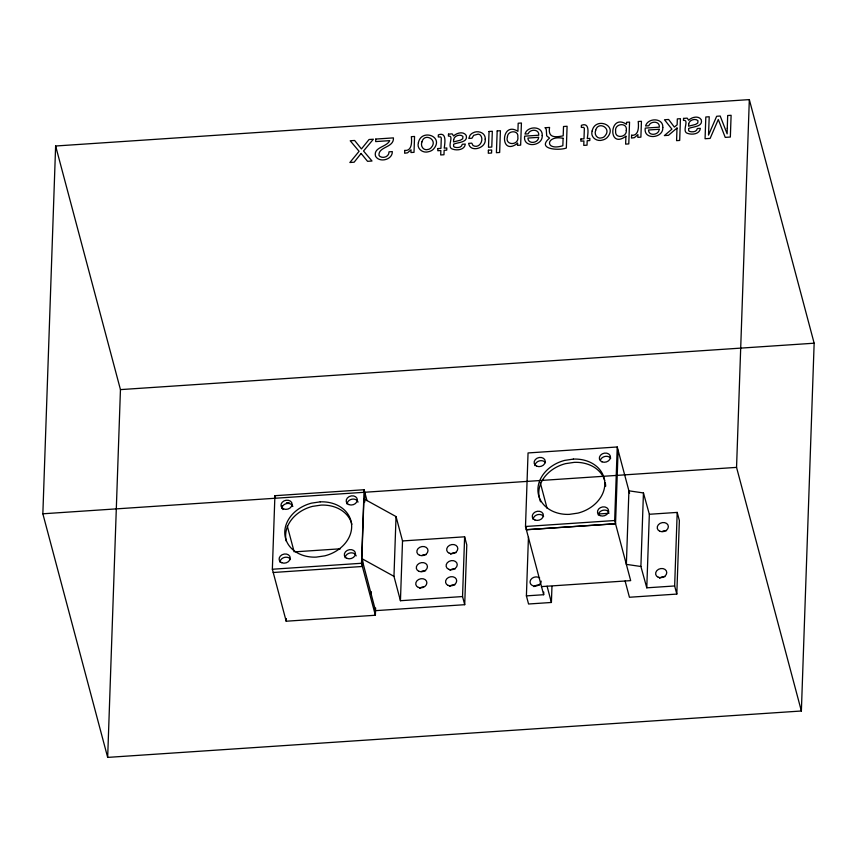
<?xml version="1.0" encoding="UTF-8"?>
<svg xmlns="http://www.w3.org/2000/svg" width="857" height="857" viewBox="0 0 857 857"><rect width="100%" height="100%" fill="white"/><g stroke="black" fill="none" stroke-linecap="round" stroke-linejoin="round"><path stroke-width="1.29" d="M42.85 513.793L55.63 146.001L749.329 99.605L814.15 343.207L801.37 710.999L107.671 757.395L42.85 513.793L736.549 467.386L801.37 710.999M107.671 757.395L120.451 389.614L55.63 146.001M375.623 607.999L375.377 615.251L286.195 621.218L272.355 569.241L274.904 495.7L364.086 489.733L367 500.638M286.195 621.218L286.292 618.54M375.377 615.251L361.525 563.274L364.086 489.733M361.847 558.625L363.925 498.86L396.041 516.567L402.522 540.949L400.444 600.714L462.544 596.558L464.708 604.688L375.527 610.655L361.847 558.625L393.963 576.332L400.444 600.714M362.393 566.531L362.629 559.792M364.621 502.341L364.953 492.936M371.21 594.394L371.295 591.737M393.963 576.332L396.041 516.567M462.544 596.558L464.623 536.803L402.522 540.949M464.708 604.688L466.786 544.923L464.623 536.803M528.448 537.039L526.402 595.872L543.67 594.715L525.502 526.487L528.051 452.946L617.233 446.979L629.574 493.321M618.101 450.182L615.54 523.777L526.359 529.744L526.455 527.023M543.67 594.715L543.756 592.048M526.402 595.872L528.565 604.003L551.405 602.471L551.962 586.424M541.506 586.595L630.677 580.628L614.673 520.531L617.233 446.979M640.897 566.498L643.446 492.946L628.909 490.825L626.36 564.367L640.897 566.498L646.778 587.827L674.652 585.963L676.805 594.083L629.434 597.254L625.107 581.003M646.778 587.827L649.338 514.275L643.446 492.946M674.652 585.963L677.201 512.411L649.338 514.275M676.805 594.083L679.365 520.542L677.201 512.411M736.549 467.386L749.329 99.605M120.451 389.614L814.15 343.207M286.474 502.77L289.12 502.588M598.411 513.996L608.984 513.289M525.502 526.487L614.673 520.531M526.369 529.701L615.54 523.734M295.483 551.801L340.454 548.791M272.355 569.241L361.525 563.274M273.212 572.497L362.393 566.477M540.189 482.352L547.066 508.212M547.077 586.22L551.405 602.471M281.867 505.684L282.896 509.54M287.331 526.219L294.165 551.887M274.904 495.7L275.483 497.863M363.925 498.86L364.589 501.42M541.196 581.121A5.645 4.531 -14.9 0 1 534.029 586.038A5.645 4.531 -14.9 0 1 530.879 579.525A5.645 4.531 -14.9 0 1 539.674 577.982M662.3 531.469A5.645 4.531 -14.9 0 1 666.553 530.719M533.954 586.638A5.645 4.531 -14.9 0 1 539.385 585.095M659.526 578.239A5.645 4.531 -14.9 0 1 664.957 576.686M534.982 465.651A5.645 4.531 -14.9 0 1 539.267 460.937A5.645 4.531 -14.9 0 1 545.47 462.651M600.425 460.08A5.645 4.531 -14.9 0 1 605.203 456.406A5.645 4.531 -14.9 0 1 610.677 458.291M605.267 482.684A33.852 27.178 -14.9 0 1 605.674 486.24M540.596 501.806A33.852 27.178 -14.9 0 1 539.449 498.442M539.192 497.296A33.852 27.178 -14.9 0 1 565.556 463.637L574.265 462.352A33.852 27.178 -14.9 0 1 604.688 480.391M598.325 515.068A5.645 4.531 -14.9 0 1 602.61 510.354A5.645 4.531 -14.9 0 1 608.813 512.079M533.118 519.428A5.645 4.531 -14.9 0 1 537.403 514.714A5.645 4.531 -14.9 0 1 543.595 516.439M421.933 555.422A5.645 4.531 -14.9 0 1 426.186 554.683M421.376 571.512A5.645 4.531 -14.9 0 1 425.618 570.773M450.011 570.323A5.645 4.531 -14.9 0 1 455.431 568.769M449.454 586.413A5.645 4.531 -14.9 0 1 454.874 584.86M419.641 588.405A5.645 4.531 -14.9 0 1 423.626 586.799M450.568 554.233A5.645 4.531 -14.9 0 1 455.999 552.69M281.835 508.405A5.645 4.531 -14.9 0 1 286.838 503.52A5.645 4.531 -14.9 0 1 292.837 506.476M347.053 504.034A5.645 4.531 -14.9 0 1 352.056 499.16A5.645 4.531 -14.9 0 1 358.044 502.116M286.302 541.196A33.852 27.178 -14.9 0 1 312.409 506.391L321.118 505.094A33.852 27.178 -14.9 0 1 351.863 524.28M345.178 557.821A5.645 4.531 -14.9 0 1 350.181 552.936A5.645 4.531 -14.9 0 1 356.18 555.893M279.971 562.181A5.645 4.531 -14.9 0 1 284.256 557.468A5.645 4.531 -14.9 0 1 290.448 559.192M727.25 128.368L727.143 133.863L720.201 116.027L716.666 116.263L708.514 135.117L709.221 116.756L705.825 116.991L705.065 138.738L710.132 138.405L718.295 119.509L725.236 137.388L730.346 137.045L731.107 115.299L727.689 115.524L727.25 128.368M375.773 139.07L375.677 141.587L389.721 140.644C386.818 147.179 372.988 147.104 375.559 156.263C379.405 163.076 392.645 159.809 392.313 151.603L389.024 151.828C389.292 156.467 383.507 158.759 379.951 156.488L378.976 155.278C378.365 146.365 394.134 147.865 393.417 137.881L375.773 139.07M404.75 150.425L404.654 153.232L407.514 152.835L411.039 149.793L410.942 152.535L414.017 152.332L414.563 136.467L411.339 136.681C411.896 141.587 412.121 151.26 404.75 150.425M437.863 148.561L437.788 150.736L440.862 150.532L440.702 154.956L443.969 154.742L444.13 150.318L446.733 150.136L446.808 147.961L444.205 148.132C444.912 143.333 446.958 131.485 438.345 134.881L438.27 136.981L440.648 136.938L441.291 138.009L440.937 148.357L437.863 148.561M448.49 134.131L448.415 136.092C454.381 135.213 447.418 145.679 451.296 148.55C455.699 150.971 464.708 150.329 465.297 144.072L462.287 144.265C461.752 147.8 457.177 147.993 454.478 147.147L453.621 146.408L453.621 144.212C457.638 142.198 468.393 142.755 466.165 135.331C463.337 131.046 456.695 132.889 453.621 135.952L452.153 133.863L448.49 134.131M453.642 139.766L453.567 141.908L460.466 140.184L462.726 138.77L462.93 136.413C460.198 133.66 453.996 135.824 453.642 139.766M488.394 150.221L488.286 153.242L491.575 153.017L491.682 149.996L488.394 150.221M489.047 131.485L488.49 147.275L491.779 147.05L492.325 131.271L489.047 131.485M497.178 130.939L496.417 152.696L499.652 152.482L500.413 130.725L497.178 130.939M517.585 143.226L517.51 145.336L520.649 145.122L521.42 123.012L518.185 123.226L517.907 131.335C500.681 120.226 499.513 157.42 517.585 143.226M545.191 127.736L546.273 129.482L546.691 135.834L549.541 138.106C535.786 149.696 559.846 150.682 566.338 148.015L567.088 126.268L563.52 126.504L563.199 135.834C554.736 137.549 547.805 137.773 549.573 127.436L545.191 127.736M563.113 138.288L562.845 145.722C544.452 151.539 545.588 134.806 563.113 138.288M580.928 138.995L580.853 141.169L583.917 140.966L583.767 145.39L587.034 145.176L587.184 140.741L589.787 140.569L589.862 138.395L587.259 138.566C587.977 133.756 590.023 121.908 581.4 125.315L581.325 127.414L583.713 127.372L584.356 128.432L583.992 138.791L580.928 138.995M625.91 136.231L625.631 144.126L628.781 143.912L629.541 122.09L626.553 122.294L626.488 124.319C609.252 112.556 607.463 149.996 625.91 136.231M631.62 135.245L631.523 138.063L634.384 137.656L637.919 134.624L637.822 137.356L640.886 137.152L641.443 121.298L638.208 121.512C638.765 126.407 638.99 136.092 631.62 135.245M677.019 128.014L676.58 140.644L679.687 140.441L680.437 118.684L677.33 118.898L677.126 124.843L674.341 127.072L668.621 119.477L664.496 119.755L671.92 129.15L664.357 135.588L668.481 135.31L677.019 128.014M683.532 118.405L683.457 120.376C689.424 119.498 682.461 129.964 686.339 132.824C690.742 135.245 699.741 134.613 700.34 128.346L697.33 128.55C696.795 132.074 692.22 132.267 689.51 131.421L688.664 130.682L688.664 128.496C692.681 126.482 703.436 127.029 701.208 119.605C698.38 115.331 691.738 117.163 688.664 120.237L687.196 118.137L683.532 118.405M688.685 124.04L688.61 126.193L695.509 124.458L697.769 123.054L697.973 120.698C695.241 117.934 689.039 120.098 688.685 124.04M507.44 136.809C504.58 145.904 519.321 145.626 517.842 136.916C518.817 129.761 507.58 130.435 507.44 136.809M626.296 130.393C627.195 137.334 614.619 139.209 615.626 131.1C614.308 123.387 627.731 121.94 626.296 130.393M418.42 142.626C416.395 148.85 423.122 153.607 428.757 151.657A8.034 6.449 -14.9 0 0 433.471 149.118C444.708 136.509 421.365 128.196 418.42 142.626M592.144 131.003C590.119 137.227 596.847 141.983 602.482 140.034A8.034 6.449 -14.9 0 0 607.206 137.506C618.443 124.886 595.09 116.573 592.144 131.003M485.212 139.22C486.497 148.165 470.086 153.146 468.64 143.355L471.779 143.151L473.01 145.497C479.02 149.097 484.291 140.398 480.681 135.492A4.017 3.224 -14.9 0 0 478.12 134.142L473.675 135.342L471.95 138.234L468.811 138.438L469.85 135.642A6.685 5.367 -14.9 0 1 472.839 132.931C477.778 130.007 485.855 132.642 485.212 139.22M542.213 135.535C543.038 146.461 522.588 148.454 524.666 136.167L538.764 135.224C539.396 128.85 529.883 128.829 528.191 133.831L525.009 134.046C527.119 125.668 542.984 125.679 542.213 135.535M662.793 127.479C663.618 138.405 643.168 140.387 645.257 128.1L659.344 127.157C659.976 120.794 650.463 120.762 648.77 125.765L645.6 125.979C647.699 117.602 663.564 117.613 662.793 127.479M421.976 141.801C420.059 146.086 423.604 151.186 428.339 149.397A4.446 3.578 -14.9 0 0 431.328 147.447C438.259 139.702 424.408 132.374 421.976 141.801M595.701 130.178C593.783 134.463 597.329 139.562 602.064 137.773A4.446 3.578 -14.9 0 0 605.053 135.824C611.984 128.089 598.132 120.751 595.701 130.178M538.603 137.345C538.528 143.215 527.933 144.587 527.923 138.063L538.603 137.345M659.183 129.278C659.108 135.149 648.513 136.52 648.503 129.996L659.183 129.278M361.097 153.446L354.134 162.209L349.881 162.498L359.094 151.303L350.202 140.773L354.637 140.473L361.44 148.947L369.056 139.509L373.363 139.23L363.529 151.003L372.013 161.02L367.546 161.32L361.097 153.446M573.397 459.095L564.688 460.391A33.852 27.178 -14.9 0 0 537.992 491.682A33.852 27.178 -14.9 0 0 569.327 514.371L578.047 513.086A33.852 27.178 -14.9 0 0 604.742 481.795A33.852 27.178 -14.9 0 0 573.397 459.095M320.25 501.848L311.541 503.134A33.852 27.178 -14.9 0 0 284.845 534.425A33.852 27.178 -14.9 0 0 316.179 557.125L324.899 555.829A33.852 27.178 -14.9 0 0 351.595 524.538A33.852 27.178 -14.9 0 0 320.25 501.848M659.869 531.297A5.645 4.531 -14.9 0 0 668.364 526.755A5.645 4.531 -14.9 0 0 660.136 523.338A5.645 4.531 -14.9 0 0 659.869 531.297M658.262 577.264A5.645 4.531 -14.9 0 0 666.767 572.722A5.645 4.531 -14.9 0 0 658.54 569.305A5.645 4.531 -14.9 0 0 658.262 577.264M536.771 466.197A5.645 4.531 -14.9 0 0 545.266 461.655A5.645 4.531 -14.9 0 0 537.05 458.227A5.645 4.531 -14.9 0 0 536.771 466.197M601.978 461.827A5.645 4.531 -14.9 0 0 610.484 457.295A5.645 4.531 -14.9 0 0 602.257 453.867A5.645 4.531 -14.9 0 0 601.978 461.827M600.114 515.614A5.645 4.531 -14.9 0 0 608.609 511.072A5.645 4.531 -14.9 0 0 600.393 507.655A5.645 4.531 -14.9 0 0 600.114 515.614M534.897 519.974A5.645 4.531 -14.9 0 0 543.402 515.432A5.645 4.531 -14.9 0 0 535.175 512.015A5.645 4.531 -14.9 0 0 534.897 519.974M419.502 555.261A5.645 4.531 -14.9 0 0 427.997 550.719A5.645 4.531 -14.9 0 0 419.769 547.291A5.645 4.531 -14.9 0 0 419.502 555.261M448.19 585.438A5.645 4.531 -14.9 0 0 456.695 580.896A5.645 4.531 -14.9 0 0 448.468 577.479A5.645 4.531 -14.9 0 0 448.19 585.438M418.377 587.431A5.645 4.531 -14.9 0 0 426.882 582.889A5.645 4.531 -14.9 0 0 418.655 579.471A5.645 4.531 -14.9 0 0 418.377 587.431M449.314 553.258A5.645 4.531 -14.9 0 0 457.809 548.726A5.645 4.531 -14.9 0 0 449.582 545.298A5.645 4.531 -14.9 0 0 449.314 553.258M418.934 571.34A5.645 4.531 -14.9 0 0 427.439 566.809A5.645 4.531 -14.9 0 0 419.212 563.381A5.645 4.531 -14.9 0 0 418.934 571.34M448.747 569.348A5.645 4.531 -14.9 0 0 457.252 564.806A5.645 4.531 -14.9 0 0 449.025 561.389A5.645 4.531 -14.9 0 0 448.747 569.348M283.624 508.94A5.645 4.531 -14.9 0 0 292.119 504.398A5.645 4.531 -14.9 0 0 283.903 500.981A5.645 4.531 -14.9 0 0 283.624 508.94M348.831 504.58A5.645 4.531 -14.9 0 0 357.337 500.038A5.645 4.531 -14.9 0 0 349.11 496.621A5.645 4.531 -14.9 0 0 348.831 504.58M346.967 558.368A5.645 4.531 -14.9 0 0 355.462 553.826A5.645 4.531 -14.9 0 0 347.246 550.398A5.645 4.531 -14.9 0 0 346.967 558.368M281.749 562.728A5.645 4.531 -14.9 0 0 290.255 558.186A5.645 4.531 -14.9 0 0 282.028 554.768A5.645 4.531 -14.9 0 0 281.749 562.728"/></g></svg>
